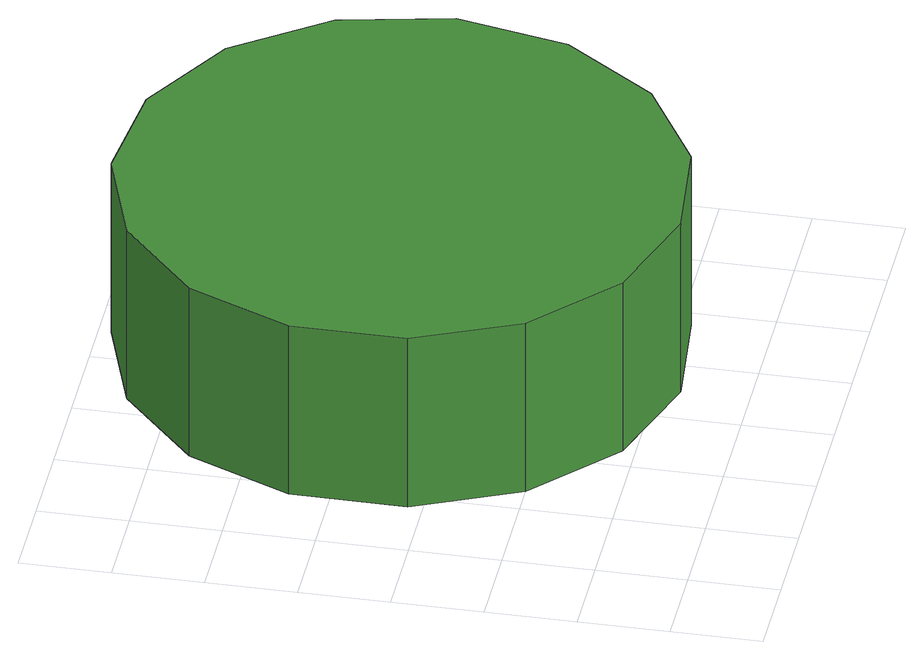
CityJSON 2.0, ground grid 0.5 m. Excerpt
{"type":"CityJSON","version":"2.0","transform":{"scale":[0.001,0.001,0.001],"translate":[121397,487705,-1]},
"CityObjects":{
"tree1":{"type":"SolitaryVegetationObject","attributes":{"function":"something"},"geometry":[{"type":"MultiSurface","lod":"1","boundaries":[[[0,1,2,3,4,5,6,7,8,9,10,11,12,13,14]],[[15,16,17,18,19,20,21,22,23,24,25,26,27,28,29]],[[0,29,28,1]],[[1,28,27,2]],[[2,27,26,3]],[[3,26,25,4]],[[4,25,24,5]],[[5,24,23,6]],[[6,23,22,7]],[[7,22,21,8]],[[8,21,20,9]],[[9,20,19,10]],[[10,19,18,11]],[[11,18,17,12]],[[12,17,16,13]],[[13,16,15,14]],[[14,15,29,0]]]}]}
},
"vertices":[
[3455,1903,1832],[3322,2528,1832],[2946,3045,1832],[2392,3365,1832],[1756,3432,1832],[1148,3234,1832],[673,2806,1832],[413,2222,1832],[413,1583,1832],[673,999,1832],[1148,571,1832],[1756,373,1832],[2392,440,1832],[2946,760,1832],[3322,1277,1832],[3322,1277,767],[2946,760,767],[2392,440,767],[1756,373,767],[1148,571,767],[673,999,767],[413,1583,767],[413,2222,767],[673,2806,767],[1148,3234,767],[1756,3432,767],[2392,3365,767],[2946,3045,767],[3322,2528,767],[3455,1903,767]
]}
